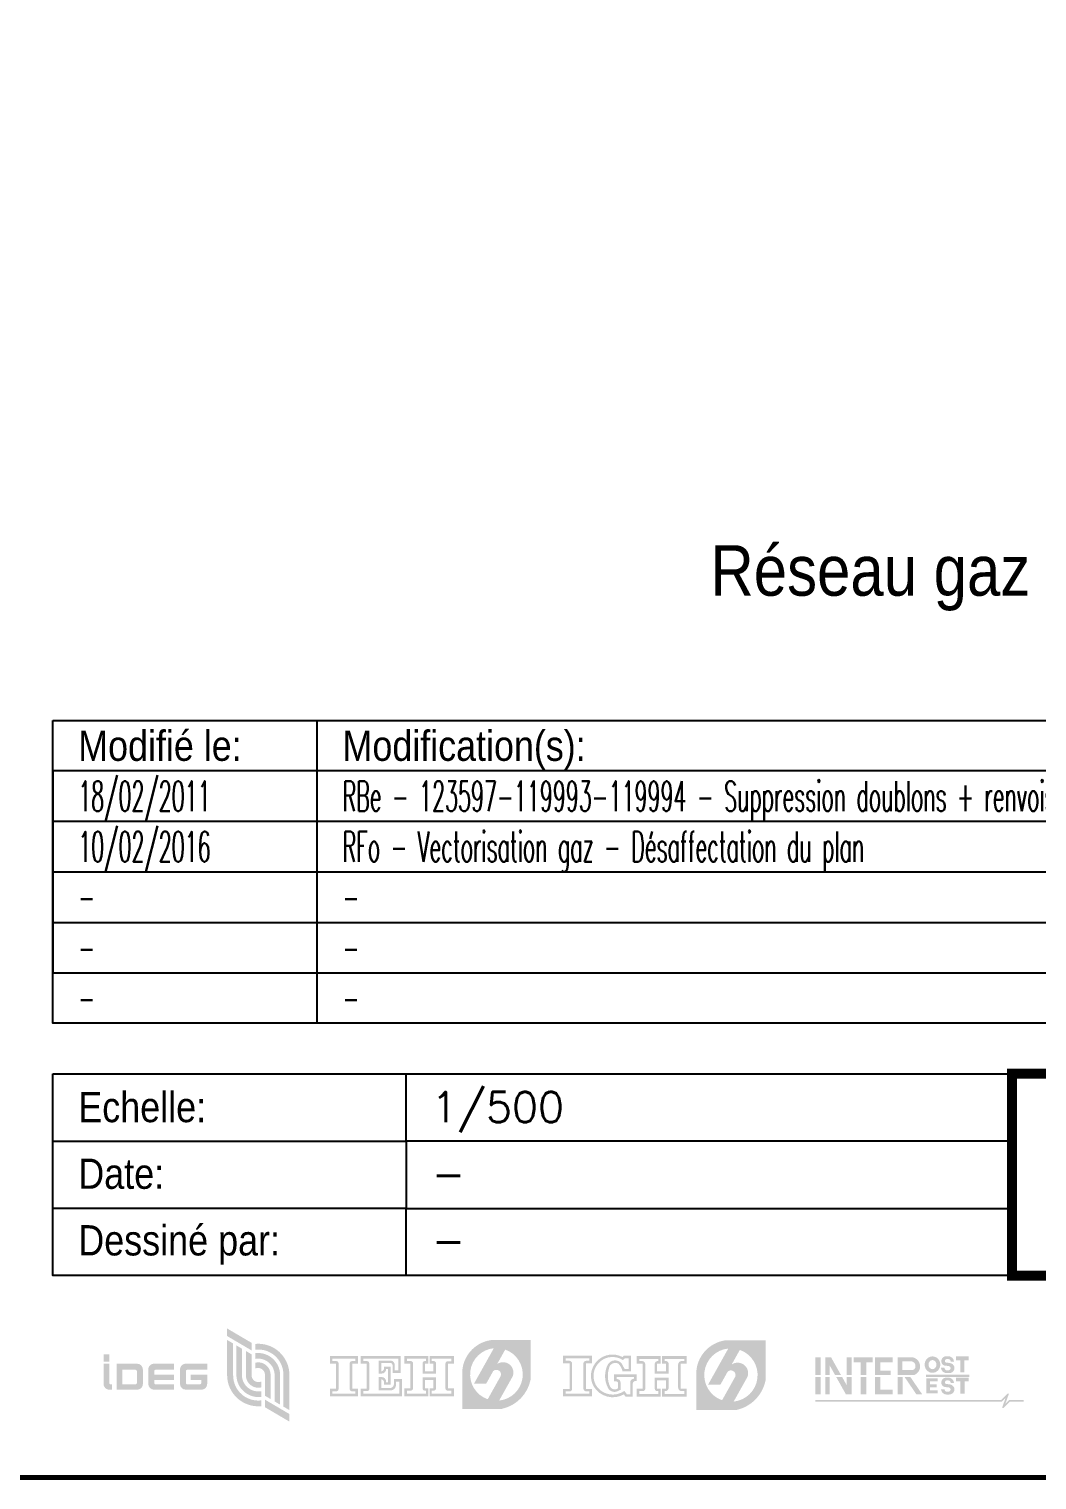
# Model space of a CAD drawing. Header units: millimetres. Extents: x 11 to 989, y -291 to -4.
# Drawn here: x 791.3 to 891.1, y -291.1 to -147.4 of the extents above; entities that cross this region are included whole.
import ezdxf
from ezdxf.enums import TextEntityAlignment as Align

# ---------------------------------------------------------------- set-up
doc = ezdxf.new("R2010")
doc.units = ezdxf.units.MM
doc.layers.add('CARTOUCHE', color=7, linetype='CONTINUOUS')
doc.styles.add('CARTOUCHE', font='ARIAL.TTF', dxfattribs={"width": 0.85})
doc.styles.add('ROMANS', font='romans')

# ---------------------------------------------------------------- blocks, each defined once
blk = doc.blocks.new('ORES A3')
at = {"layer": 'CARTOUCHE', "true_color": 0x0e1b8d}
h = blk.add_hatch(color=166, dxfattribs=at)
h.paths.add_polyline_path([(-189.429749569279, 11.27184112328189), (-189.9933682684925, 11.27184112328189), (-189.9933682684925, 9.272654371359181, 0.4142135623730951), (-189.4156180362631, 8.694904139129903), (-189.1680621823114, 8.694904139129903), (-189.1680621823114, 9.218797225374999), (-189.2853120112215, 9.218797225374999, -0.4142135623730951), (-189.429749569279, 9.36323478343229)])
h.paths.add_polyline_path([(-189.429749569279, 12.19280746739332), (-189.9933682684925, 12.19280746739332), (-189.9933682684925, 11.48688273318243), (-189.429749569279, 11.48688273318243)])
h.paths.add_polyline_path([(-186.6725754561751, 11.27184112328189), (-188.6957997902296, 11.27184112328189), (-188.6957997902296, 8.694904139129903), (-186.6725754561751, 8.694904139129903, 0.4142135623730951), (-186.0948252239457, 9.272654371359181), (-186.0948252239457, 10.69409089105255, 0.4142135623730951)])
h.paths.add_polyline_path([(-186.8345612559356, 10.66968626050834, -0.4142135623730951), (-186.6901236978781, 10.52524870245105), (-186.6901236978781, 9.36323478343229, -0.4142135623730951), (-186.8345612559356, 9.218797225374999), (-188.1218263051851, 9.218797225374999), (-188.1218263051851, 10.66968626050834)], flags=16)
h.paths.add_polyline_path([(-183.0207396986541, 11.27184112328189), (-184.9820443612614, 11.27184112328189, 0.4142135623730951), (-185.5597945934906, 10.69409089105255), (-185.5597945934906, 9.272654371359181, 0.4142135623730951), (-184.9820443612614, 8.694904139129903), (-183.0207396986541, 8.694904139129903), (-183.0207396986541, 9.218797225374999), (-184.8307862596805, 9.218797225374999, -0.4142135623730951), (-184.9752238177377, 9.36323478343229), (-184.9752238177377, 9.644881752320202), (-183.0207396986541, 9.644881752320202), (-183.0207396986541, 10.18958424106472), (-184.9752238177377, 10.18958424106472), (-184.9752238177377, 10.52524870245105, -0.4142135623730951), (-184.8307862596805, 10.66968626050834), (-183.0207396986541, 10.66968626050834)])
h.paths.add_polyline_path([(-179.7249431048883, 11.27184112328189), (-181.8386028774496, 11.27184112328189, 0.4142135623730951), (-182.4163531096788, 10.69409089105255), (-182.4163531096788, 9.272654371359181, 0.4142135623730951), (-181.8386028774496, 8.694904139129903), (-180.3026933371175, 8.694904139129903, 0.4142135623730951), (-179.7249431048883, 9.272654371359181), (-179.7249431048883, 10.18958424106472), (-181.364712363272, 10.18958424106472), (-181.364712363272, 9.644881752320202), (-180.3095132683995, 9.644881752320202), (-180.3095132683995, 9.36323478343229, -0.4142135623730951), (-180.4539508264568, 9.218797225374999), (-181.6922996475366, 9.218797225374999, -0.4142135623730951), (-181.8367372055941, 9.36323478343229), (-181.8367372055941, 10.52524870245105, -0.4142135623730951), (-181.6922996475366, 10.66968626050834), (-179.7249431048883, 10.66968626050834)])
h.paths.add_polyline_path([(-177.7504625612955, 14.76232031420273), (-177.7504625612955, 14.01060340373834), (-175.3310892763127, 12.58728405201668), (-175.3310892763127, 13.33900096248107)])
h.paths.add_polyline_path([(-176.2835983038256, 12.7601415719185), (-176.829703161234, 13.08141552184725), (-176.829703161234, 10.12713036159516, 0.4436761620815283), (-174.3693213183371, 7.973056102537043), (-174.3693213183371, 8.54645023492617, -0.4608757387949594), (-176.2835983038256, 10.12713036159516)], flags=17)
h.paths.add_polyline_path([(-175.3310892763127, 12.19977970466817), (-175.8898944744949, 12.52852527582587), (-175.8898944744949, 10.11065413080024, 0.4832001750018559), (-174.3693213183371, 8.921060773139743), (-174.3693213183371, 9.494454905528869, -0.5314075528993337), (-175.3310892763127, 10.12713036159516)], flags=16)
h.paths.add_polyline_path([(-177.1535563407917, 13.27193862154519), (-177.7504625612955, 13.62309905638978), (-177.7504625612955, 10.12713036159516, 0.4410689930411325), (-174.3693213183371, 7.061500642952296), (-174.3693213183371, 7.634894775341422, -0.4521542330289028), (-177.1535563407917, 10.12713036159516)])
h.paths.add_polyline_path([(-174.9601002244142, 11.37344905622257), (-174.9601002244142, 10.80005492383344, -0.5314075528993337), (-173.9983322664386, 10.16737946776715), (-173.9983322664386, 8.094730124694138), (-173.4395270682564, 7.765984553536441), (-173.4395270682564, 10.18385569856218, 0.4832001750018337)], flags=16)
h.paths.add_polyline_path([(-174.9601002244142, 12.32145372682527), (-174.9601002244142, 11.74805959443614, -0.4608757387949594), (-173.0458232389258, 10.16737946776715), (-173.0458232389258, 7.534368257443759), (-172.4997183815174, 7.213094307515064), (-172.4997183815174, 10.16737946776715, 0.4436761620815283)], flags=17)
h.paths.add_polyline_path([(-174.9601002244142, 13.23300918641002), (-174.9601002244142, 12.65961505402089, -0.4521542330289061), (-172.1758652019596, 10.16737946776709), (-172.1758652019596, 7.022571207817123), (-171.578958981456, 6.671410772972479), (-171.578958981456, 10.16737946776715, 0.4410689930411325)])
h.paths.add_polyline_path([(-173.9983322664386, 7.707225777345627), (-173.9983322664386, 6.955508866881246), (-171.578958981456, 5.532189515159587), (-171.578958981456, 6.283906425623968)])
at = {"layer": 'CARTOUCHE', "true_color": 0xe5073a}
h = blk.add_hatch(color=242, dxfattribs=at)
h.paths.add_polyline_path([(-164.7737365345811, 12.01939719894295), (-167.5693017633175, 12.01939719894295), (-167.5693017633175, 11.26667080728697), (-166.949099407065, 11.26667080728697), (-166.949099407065, 8.787292053443593), (-167.5693017633175, 8.787292053443593), (-167.5693017633175, 8.053556070603122), (-164.7737365345811, 8.053556070603122), (-164.7737365345811, 8.787292053443593), (-165.340840795586, 8.787292053443593), (-165.340840795586, 11.26667080728697), (-164.7737365345811, 11.26667080728697)])
h.paths.add_polyline_path([(-167.3338240111377, 11.76174203282449), (-165.0395496895101, 11.76174203282449), (-165.0395496895101, 11.5294762376609), (-165.3839277965164, 11.5294762376609, 0.4142135623730951), (-165.607474545737, 11.30592948844054), (-165.607474545737, 8.761205537224328, 0.4142135623730951), (-165.3839277965164, 8.53765878800391), (-165.0395496895101, 8.53765878800391), (-165.0395496895101, 8.312354852254316), (-167.3338240111377, 8.312354852254316), (-167.3338240111377, 8.53765878800391), (-166.930430325611, 8.53765878800391, 0.4142135623730951), (-166.7068835763905, 8.761205537224328), (-166.7068835763905, 11.30592948844054, 0.4142135623730947), (-166.930430325611, 11.5294762376609), (-167.3338240111377, 11.5294762376609)], flags=16)
h.paths.add_polyline_path([(-160.5566408364214, 12.01939719894295), (-164.5115629942552, 12.01939719894295), (-164.5115629942552, 11.26667080728697), (-163.9123673956392, 11.26667080728697), (-163.9123673956392, 8.810042075278261), (-164.5115629942552, 8.810042075278261), (-164.5115629942552, 8.053556070603122), (-160.4407436059844, 8.053556070603122), (-160.4407436059844, 9.743927982800074), (-161.2340819898025, 9.743927982800074), (-161.2340819898025, 9.30802615766379, -0.4924880064547789), (-161.6811754882433, 8.86093265922301), (-162.4874199019505, 8.86093265922301), (-162.4874199019505, 9.71971848386164), (-162.4262437985014, 9.71971848386164, -0.290443072263445), (-162.2026970492814, 9.433202114202459), (-162.2026970492814, 9.188023908028924), (-161.5411362138209, 9.188023908028924), (-161.5411362138209, 10.98112580186199), (-162.2026970492814, 10.98112580186199), (-162.2026970492814, 10.7519562728703, -0.264199979156587), (-162.4262437985014, 10.52840952364994), (-162.4874199019505, 10.52840952364994), (-162.4874199019505, 11.3431646139897), (-161.583233819397, 11.3431646139897, -0.4142135623730951), (-161.3596870701765, 11.11961786476934), (-161.3596870701765, 10.36035150330071), (-160.5566408364214, 10.36035150330071)])
h.paths.add_polyline_path([(-160.7971694306027, 11.76174203282449), (-160.7971694306027, 10.59816454049172), (-161.1453079898786, 10.59816454049172), (-161.1453079898786, 11.13767387707645, 0.4142135623730951), (-161.5924014883192, 11.58476737551717), (-162.7412624108808, 11.58476737551717), (-162.7412624108808, 10.28845305229555), (-162.4450255079767, 10.28845305229555, 0.4142135623730955), (-161.997932009536, 10.73554655073633), (-161.997932009536, 10.74325438558668), (-161.8063192350057, 10.74325438558668), (-161.8063192350057, 9.430770899605648), (-161.997932009536, 9.430770899605648), (-161.997932009536, 9.506537070757474, 0.4142135623730945), (-162.4450255079767, 9.953630569198253), (-162.7412624108808, 9.953630569198253), (-162.7412624108808, 8.62374827259066), (-161.5065799883293, 8.62374827259066, 0.3549424202628033), (-161.0107701714508, 9.15198037959874), (-161.0107701714508, 9.480378987249196), (-160.7043716655544, 9.480378987249196), (-160.7043716655544, 8.312354852254316), (-164.2531295109036, 8.312354852254316), (-164.2531295109036, 8.567992560128005), (-163.8925280658032, 8.567992560128005, 0.5348158056317921), (-163.6689813165829, 8.791539309348366), (-163.6689813165829, 11.30592948844054, 0.4142135623730947), (-163.8925280658032, 11.5294762376609), (-164.2473540745575, 11.5294762376609), (-164.2473540745575, 11.76174203282449)], flags=16)
h.paths.add_polyline_path([(-157.8143785905804, 12.01939719894295), (-160.1911360657716, 12.01939719894295), (-160.1911360657716, 11.26667080728697), (-159.5884464245553, 11.26667080728697), (-159.5884464245553, 8.835663344420823), (-160.1911360657716, 8.835663344420823), (-160.1911360657716, 8.053556070603122), (-157.8143785905804, 8.053556070603122), (-157.8143785905804, 8.835663344420823), (-158.1360238105333, 8.835663344420823), (-158.1360238105333, 9.652271553035519), (-157.3177205063978, 9.652271553035519), (-157.3177205063978, 8.835663344420823), (-157.6961266502569, 8.835663344420823), (-157.6961266502569, 8.053556070603122), (-155.2741213831061, 8.053556070603122), (-155.2741213831061, 8.835663344420823), (-155.8844428864115, 8.835663344420823), (-155.8844428864115, 11.26667080728697), (-155.2741213831061, 11.26667080728697), (-155.2741213831061, 12.01939719894295), (-157.6961266502569, 12.01939719894295), (-157.6961266502569, 11.26667080728697), (-157.3177205063978, 11.26667080728697), (-157.3177205063978, 10.52840952364994), (-158.1360238105333, 10.52840952364994), (-158.1360238105333, 11.26667080728697), (-157.8143785905804, 11.26667080728697)])
h.paths.add_polyline_path([(-159.552114152091, 11.5294762376609), (-159.9329153976503, 11.5294762376609), (-159.9329153976503, 11.76174203282449), (-158.0366921936966, 11.76174203282449), (-158.0366921936966, 11.5294762376609), (-158.1679012188924, 11.5294762376609, 0.4142135623730955), (-158.3914479681127, 11.30592948844054), (-158.3914479681127, 10.28845305229555), (-157.0528362103516, 10.28845305229555), (-157.0528362103516, 11.30592948844054, 0.4142135623730947), (-157.2763829595722, 11.5294762376609), (-157.4738130471408, 11.5294762376609), (-157.4738130471408, 11.76174203282449), (-155.5397463564075, 11.76174203282449), (-155.5397463564075, 11.51263894837689), (-155.8990703358293, 11.51263894837683, 0.414213562373095), (-156.1226170850498, 11.28909219915647), (-156.1226170850498, 8.826666018438914, 0.4142135623730953), (-155.8990703358293, 8.603119269218553), (-155.5397463564075, 8.603119269218553), (-155.5397463564075, 8.312354852254316), (-157.4738130471408, 8.312354852254316), (-157.4738130471408, 8.603119269218553), (-157.2763829595722, 8.603119269218553, 0.4142135623730951), (-157.0528362103516, 8.826666018438914), (-157.0528362103516, 9.915774548530521), (-158.3914479681127, 9.915774548530521), (-158.3914479681127, 8.826666018438914, 0.4142135623730951), (-158.1679012188924, 8.603119269218553), (-158.0366921936966, 8.603119269218553), (-158.0366921936966, 8.312354852254316), (-159.9329153976503, 8.312354852254316), (-159.9329153976503, 8.603119269218553), (-159.552114152091, 8.603119269218553, 0.4142135623730951), (-159.3285674028707, 8.826666018438914), (-159.3285674028707, 11.30592948844054, 0.4142135623730958)], flags=16)
h.paths.add_polyline_path([(-147.6769776444498, 9.722656978461316), (-147.6769776444498, 13.6062917656019), (-151.6115701664469, 13.6062917656019, 0.3783235790519529), (-154.4618773403254, 10.25309052729625), (-154.4618773403254, 6.793599530946324), (-150.5411941878417, 6.793599530946324, 0.299779384010757)])
h.paths.add_polyline_path([(-151.3276291757422, 12.80520921242106), (-153.3011176549803, 9.275723202143922), (-152.095611618561, 9.275723202143922), (-151.3905472390218, 10.53669578450706, -0.7924688212692889), (-150.6422969598634, 10.05864309144238), (-151.9343093070013, 7.74794325594678, -0.8025236316441812)], flags=16)
h.paths.add_polyline_path([(-150.803511998068, 7.61433038165643), (-149.4514205679691, 10.03247866950062, 0.732165197795307), (-150.9967884106368, 11.24091386879212), (-150.1987883656668, 12.66809726740507, -0.7998492013964074)], flags=16)
h = blk.add_hatch(color=242, dxfattribs=at)
h.paths.add_polyline_path([(-141.6187717261862, 8.767402047120527), (-142.1994398909151, 8.767402047120527), (-142.1994398909151, 11.29829162892884), (-141.6187717261862, 11.29829162892884), (-141.6187717261862, 12.06768272745694), (-144.4666942440642, 12.06768272745694), (-144.4666942440642, 11.29829162892884), (-143.8131599590095, 11.29829162892884), (-143.8131599590095, 8.767402047120527), (-144.4666942440642, 8.767402047120527), (-144.4666942440642, 8.052003876871481), (-141.6187717261862, 8.052003876871481)])
h.paths.add_polyline_path([(-144.2047735096178, 8.531186094218242), (-143.8052489710087, 8.531186094218242, 0.4003446832149863), (-143.570089530175, 8.776222020631394), (-143.570089530175, 11.2536590433902, 0.465413494592955), (-143.884083828319, 11.56150500237652), (-144.2047735096178, 11.56150500237652), (-144.2047735096178, 11.79772095527881), (-141.8685935788269, 11.79772095527881), (-141.8685935788269, 11.56150500237652), (-142.1784246464324, 11.56150500237652, 0.410967803426758), (-142.4560146421165, 11.28204955862594), (-142.4560146421165, 8.810959632634592, 0.3561324274789499), (-142.1934877837762, 8.531186094218242), (-141.8685935788269, 8.531186094218242), (-141.8685935788269, 8.301718540046352), (-144.2047735096178, 8.301718540046352)], flags=16)
h.paths.add_polyline_path([(-137.5658129683582, 9.237285131692602, -0.5198752305824014), (-137.1876963663469, 9.55799628180506), (-137.1876963663469, 10.21814518522712), (-139.4180730210023, 10.21814518522712), (-139.4180730210023, 9.519574101417845), (-139.2477640049603, 9.518596570500051, -0.5152361894547353), (-139.0236943066463, 9.297967161547831), (-139.0195399246318, 8.837159190958573), (-139.2221622755412, 8.73589230440814, -0.3605352607005932), (-139.8306841190454, 9.042178365671873, -0.1774581411187231), (-139.9186561445811, 10.79929364155669, -0.542553284280811), (-138.9758090443058, 11.26396240216633, -0.1275744859340235), (-138.5743780563275, 10.50251712232495), (-137.7452020447708, 10.50251712232495), (-137.7452020447708, 12.05115986231095), (-138.4662992142282, 12.05115986231095), (-138.5888004819319, 11.93352195947142, 0.7384594615966789), (-141.4570944452992, 9.050323116747506, 0.4108104041846906), (-138.4443001573738, 8.230575344471845), (-138.2638215007162, 7.987728630741913), (-137.5658129683582, 7.987728630741913)])
h.paths.add_polyline_path([(-141.2543010229258, 9.2214967861363, -0.7647965631680101), (-138.5420316914403, 11.62831948967096), (-138.3670331358533, 11.796370510408), (-137.9841711827344, 11.796370510408), (-137.9841711827344, 10.75332591363878), (-138.3757116503655, 10.75332591363878), (-138.6324715658477, 11.24641713931021, 0.5343232884163588), (-140.0142718200925, 11.2202355328406, 0.2456526082911849), (-140.0377440047371, 8.912495489045511, 0.400296985119703), (-139.1258873849924, 8.520710582413187), (-138.7726056403205, 8.683352865298843), (-138.7726056403205, 9.403681039125502, 0.4142135623730953), (-139.1205236013923, 9.751599000197302), (-139.1671554261404, 9.751599000197302), (-139.1671554261404, 9.967336393913172), (-137.4386139612086, 9.967336393913172), (-137.4386139612086, 9.778545731239603), (-137.4648292915974, 9.778545731239603, 0.4142135623730951), (-137.8127472526692, 9.43062777016786), (-137.8127472526692, 8.230575344471845), (-138.1404303710531, 8.230575344471845), (-138.3992116618454, 8.578783754304766, -0.4479451087738885)], flags=16)
h.paths.add_polyline_path([(-134.7880784175443, 8.788448711302124), (-135.1473019460771, 8.788448711302124), (-135.1473019460771, 9.638155892624923), (-134.2639641191608, 9.638155892624923), (-134.2639641191608, 8.788448711302124), (-134.670300138939, 8.788448711302124), (-134.670300138939, 7.999166286697061), (-132.2268834711265, 7.999166286697061), (-132.2268834711265, 8.788448711302124), (-132.8211798375585, 8.788448711302124), (-132.8211798375585, 11.26089999106438), (-132.2268834711265, 11.26089999106438), (-132.2268834711265, 12.03116333160523), (-134.670300138939, 12.03116333160523), (-134.670300138939, 11.26089999106438), (-134.2639641191608, 11.26089999106438), (-134.2639641191608, 10.51333598378199), (-135.1473019460771, 10.51333598378199), (-135.1473019460771, 11.26089999106438), (-134.7880784175443, 11.26089999106438), (-134.7880784175443, 12.03116333160523), (-137.1739295377681, 12.03116333160523), (-137.1739295377681, 11.26089999106438), (-136.5900877024337, 11.26089999106438), (-136.5900877024337, 8.788448711302124), (-137.1739295377681, 8.788448711302124), (-137.1739295377681, 7.999166286697061), (-134.7880784175443, 7.999166286697061)])
h.paths.add_polyline_path([(-136.9257549853439, 8.253293805844578), (-136.9257549853439, 8.549178954949298), (-136.5801359849702, 8.549178954949298, 0.4142135623730951), (-136.3191975141665, 8.810117425753106), (-136.3191975141665, 11.18875492330005, 0.4142135623730951), (-136.6671154752382, 11.5366728843718), (-136.9257549853439, 11.5366728843718), (-136.9257549853439, 11.74588089626599), (-135.0439865799381, 11.74588089626599), (-135.0439865799381, 11.5366728843718), (-135.0948685424044, 11.5366728843718, 0.4379599218760551), (-135.3887471960049, 11.19344947795855), (-135.3887471960049, 10.26960363835929), (-134.0067331024304, 10.26960363835929), (-134.0055665007546, 11.20829385107322, 0.4720260590879022), (-134.3286881226597, 11.5366728843718), (-134.4170760288232, 11.5366728843718), (-134.4170760288232, 11.74588089626599), (-132.4678450017425, 11.74588089626599), (-132.4678450017425, 11.5366728843718), (-132.7205958191314, 11.5366728843718, 0.4142135623730951), (-133.0685137802031, 11.18875492330005), (-133.0685137802031, 8.897096916021042, 0.4142135623730951), (-132.7205958191314, 8.549178954949298), (-132.4678450017425, 8.549178954949298), (-132.4678450017425, 8.253293805844578), (-134.4170760288232, 8.253293805844578), (-134.4170760288232, 8.549178954949298), (-134.3527707521537, 8.549178954949298, 0.4142135623730953), (-134.0048527910817, 8.897096916021042), (-134.0048527910817, 9.89250816711575), (-135.3887471960049, 9.89250816711575), (-135.3887471960049, 8.810117425753106, 0.4142135623730953), (-135.127808725201, 8.549178954949298), (-135.0439865799381, 8.549178954949298), (-135.0439865799381, 8.253293805844578)], flags=16)
h.paths.add_polyline_path([(-124.401330077108, 9.651803045237273), (-124.401330077108, 13.58762309598774), (-128.3887925931215, 13.58762309598774, 0.3783235790519529), (-131.2773999778567, 10.18936414753449), (-131.2773999778567, 6.683387201939695), (-127.3040337346454, 6.683387201939695, 0.299779384010757)])
h.paths.add_polyline_path([(-128.1010362242307, 12.77577621853277), (-130.1010429066894, 9.198863720455165), (-128.8793382177855, 9.198863720455165), (-128.1647997315074, 10.47678027160583, -0.7924688212692889), (-127.4064950470809, 9.992303878277255), (-128.7158684512226, 7.650554655635915, -0.8025236316441815)], flags=16)
h.paths.add_polyline_path([(-127.5698763675771, 7.51514639546383), (-126.199616584486, 9.96578787918395, 0.7321651977953075), (-127.7657498782489, 11.19046109077237), (-126.9570269293524, 12.6368218698442, -0.799849201396408)], flags=16)
at = {"layer": 'CARTOUCHE', "true_color": 0x0e1b8d}
h = blk.add_hatch(color=166, dxfattribs=at)
edge = h.paths.add_edge_path()
edge.add_ellipse((-107.8741152187993, 11.18000679462881), major_axis=(0, 0.8121659834576854), ratio=0.953508904984124, start_angle=0, end_angle=360, ccw=False)
edge = h.paths.add_edge_path(flags=16)
edge.add_ellipse((-107.8741152187993, 11.18000679462881), major_axis=(0, 0.4525577883063174), ratio=0.8720538325185828, start_angle=0, end_angle=360)
h.paths.add_polyline_path([(-106.1956744446529, 12.00227059726217), (-106.5462609036115, 12.00227059726217, 0.3675437250064505), (-106.9862586866896, 11.62831695326344), (-106.9862586866896, 11.40723745876113, 0.3740215265167949), (-106.5169427337976, 11.06474674716708), (-106.2651782930441, 11.04439226039028, -0.3121030398257033), (-106.0780279655482, 10.83101960311785, -0.4032395724199198), (-106.2874386983547, 10.61464391351467), (-106.445084980355, 10.61464391351467, -0.4225189740084885), (-106.6874366785371, 10.86394633230367), (-107.019199700839, 10.86394633230367), (-107.019199700839, 10.78580777330052, 0.3410835080403992), (-106.4874527350605, 10.33424111123645), (-106.212160022729, 10.33424111123645, 0.3506623323824017), (-105.7062802113521, 10.73876956615612), (-105.7062802113521, 10.96220097892331, 0.2989918984381972), (-106.1698072902511, 11.34085842782116), (-106.5109820308815, 11.38554471670074, -0.2639176798787722), (-106.6356872987324, 11.47962109935895), (-106.6356872987324, 11.58780892834528, -0.269339217368424), (-106.4968644533888, 11.72657159988307), (-106.2968654876843, 11.72657159988307, -0.4406943976462597), (-106.0780279655482, 11.48720239509129), (-105.7462649432466, 11.48720239509129, 0.3442733425790227)])
h.paths.add_polyline_path([(-104.2895980490273, 11.98408368613298), (-105.5379240564328, 11.98408368613298), (-105.5379240564328, 11.61846869881839), (-105.116753611889, 11.61846869881839), (-105.116753611889, 10.41024685652343), (-104.7031499317472, 10.41024685652343), (-104.7031499317472, 11.61846869881839), (-104.2895980490273, 11.61846869881839)])
h.paths.add_polyline_path([(-104.2379274871446, 10.17581084109548), (-108.499182799603, 10.17581084109548), (-108.499182799603, 9.946565202099293), (-104.2379274871446, 9.946565202099293)])
h.paths.add_polyline_path([(-104.2857947916384, 9.883467141404822), (-105.5341207990441, 9.883467141404822), (-105.5341207990441, 9.517852154090292), (-105.1129503545001, 9.517852154090292), (-105.1129503545001, 8.309630311795274), (-104.6993466743584, 8.309630311795274), (-104.6993466743584, 9.517852154090292), (-104.2857947916384, 9.517852154090292)])
h.paths.add_polyline_path([(-106.1956744446529, 9.884253381013082), (-106.5462609036115, 9.884253381013082, 0.3675437250064505), (-106.9862586866896, 9.51029973701435), (-106.9862586866896, 9.289220242512044, 0.3740215265167949), (-106.5169427337976, 8.946729530917992), (-106.2651782930441, 8.926375044141196, -0.3121030398257033), (-106.0780279655482, 8.713002386868766, -0.4032395724199198), (-106.2874386983547, 8.496626697265583), (-106.445084980355, 8.496626697265583, -0.4225189740084885), (-106.6874366785371, 8.745929116054526), (-107.019199700839, 8.745929116054526), (-107.019199700839, 8.667790557051433, 0.3410835080403992), (-106.4874527350605, 8.216223894987365), (-106.212160022729, 8.216223894987365, 0.3506623323824017), (-105.7062802113521, 8.620752349907036), (-105.7062802113521, 8.84418376267422, 0.2989918984381972), (-106.1698072902511, 9.222841211572074), (-106.5109820308815, 9.26752750045165, -0.2639176798787722), (-106.6356872987324, 9.361603883109865), (-106.6356872987324, 9.469791712096196, -0.269339217368424), (-106.4968644533888, 9.608554383633987), (-106.2968654876843, 9.608554383633987, -0.4406943976462597), (-106.0780279655482, 9.369185178842201), (-105.7462649432466, 9.369185178842201, 0.3442733425790227)])
h.paths.add_polyline_path([(-107.3586675652273, 9.83376580339933), (-108.4884313716905, 9.83376580339933), (-108.4884313716905, 8.319088688563568), (-107.3586675652273, 8.319088688563568), (-107.3586675652273, 8.626638313518754), (-108.132121248864, 8.626638313518754), (-108.132121248864, 8.935105507963215), (-107.451093187138, 8.935105507963215), (-107.451093187138, 9.240519377564738), (-108.132121248864, 9.240519377564738), (-108.132121248864, 9.533166129179904), (-107.3586675652273, 9.533166129179904)])
h.paths.add_polyline_path([(-100.6351748823627, 7.876827329280957), (-100.9569759991489, 6.964000966868866, 0.6648238827104829), (-100.855400691453, 6.874204764413946), (-100.2098672415934, 7.517103631884538), (-98.83433080806503, 7.517103631884538), (-98.83433080806503, 7.671334813596616), (-100.2837850382598, 7.671334813596616), (-100.6489410586339, 7.307669085663122), (-100.3321795418633, 8.206200035441839), (-100.3331502891717, 8.286091859307874, 0.6379345697711025), (-100.4114194076194, 8.314969806838917), (-101.0591445974217, 7.671334813596616), (-119.4672887042045, 7.671334813596616), (-119.4672887042045, 7.517103631884538), (-100.996372717864, 7.517103631884538)])
h.paths.add_polyline_path([(-110.0579958767987, 9.946565202099293), (-110.6327512763958, 9.946565202099293), (-109.4738430799805, 8.245723905343368), (-108.8990876803837, 8.245723905343368)])
h.paths.add_polyline_path([(-110.8227462469404, 9.946565202099293), (-111.3308519139603, 9.946565202099293), (-111.3308519139603, 8.245723905343368), (-110.8227462469404, 8.245723905343368)])
h.paths.add_polyline_path([(-109.8894516910193, 11.90893895005752), (-111.3308519139603, 11.90893895005752), (-111.3308519139603, 10.14190578268853), (-109.6936171502246, 10.14645905550708, 0.7796492388881205)])
h.paths.add_polyline_path([(-110.8606815177625, 10.63105464621231), (-110.8606815177625, 11.50021060364787), (-110.0135081742158, 11.50021060364787, -0.4556279954426636), (-109.561090618022, 10.98749608823402, -0.3568014100735264), (-109.8699700564289, 10.63105464621231)], flags=16)
h.paths.add_polyline_path([(-112.0100836461684, 10.57196040659602), (-113.0523516351434, 10.57196040659602), (-113.0523516351434, 11.40541342490837), (-111.8211726044419, 11.40541342490837), (-111.8211726044419, 11.90893895005752), (-113.5799998088091, 11.90893895005752), (-113.5799998088091, 10.14190578268853), (-112.0100836461684, 10.14190578268853)])
h.paths.add_polyline_path([(-111.8211726044419, 8.68366842137209), (-113.0523516351434, 8.68366842137209), (-113.0523516351434, 9.946565202099293), (-113.5799998088091, 9.946565202099293), (-113.5799998088091, 8.245723905343368), (-111.8211726044419, 8.245723905343368)])
h.paths.add_polyline_path([(-114.4102571181918, 9.946565202099293), (-114.9769903669278, 9.946565202099293), (-114.9769903669278, 8.245723905343368), (-114.4102571181918, 8.245723905343368)])
h.paths.add_polyline_path([(-114.4102571181918, 11.40541342490837), (-113.8079959256056, 11.40541342490837), (-113.8079959256056, 11.90893895005752), (-115.6674929273847, 11.90893895005752), (-115.6674929273847, 11.40541342490837), (-114.9769903669278, 11.40541342490837), (-114.9769903669278, 10.14190578268853), (-114.4102571181918, 10.14190578268853)])
h.paths.add_polyline_path([(-115.8824606858245, 11.90893895005752), (-116.3788835252885, 11.90893895005752), (-116.3788835252885, 10.14190578268853), (-115.8824606858245, 10.14190578268853)])
h.paths.add_polyline_path([(-115.8824606858245, 9.946565202099293), (-116.3788835252885, 9.946565202099293), (-116.3788835252885, 9.15508562326744), (-116.8224950809479, 9.946565202099293), (-117.4082268999969, 9.946565202099293), (-116.4549327484319, 8.245723905343368), (-115.8824606858245, 8.245723905343368)])
h.paths.add_polyline_path([(-117.9223739589368, 11.90893895005752), (-118.4829620716625, 11.90893895005752), (-118.4829620716625, 10.14190578268853), (-118.0465123447154, 10.14190578268853), (-118.0465123447154, 11.08537659805012), (-117.5177121490876, 10.14190578268853), (-116.9319803300384, 10.14190578268853)])
h.paths.add_polyline_path([(-118.0465123447154, 9.946565202099293), (-118.4829620716625, 9.946565202099293), (-118.4829620716625, 8.245723905343368), (-118.0465123447154, 8.245723905343368)])
h.paths.add_polyline_path([(-118.9584968119013, 9.946565202099293), (-119.4672887042045, 9.946565202099293), (-119.4672887042045, 8.245723905343368), (-118.9584968119013, 8.245723905343368)])
h.paths.add_polyline_path([(-118.9584968119013, 11.90893895005752), (-119.4672887042045, 11.90893895005752), (-119.4672887042045, 10.14190578268853), (-118.9584968119013, 10.14190578268853)])
at = {"layer": 'CARTOUCHE'}
for points, const_width in [([(0, 0), (-200, 0), (-200, 287), (0, 287), (0, 0)], 0.5), ([(-100, 39.99505616468377), (-5, 39.99505616468377), (-5, 19.99505616468377), (-100, 19.99505616468377)], 1)]:
    blk.add_lwpolyline(points, close=True, dxfattribs=dict(at, const_width=const_width))
for points in [[(-195, 74.99505616468377), (-5, 74.99505616468377), (-5, 44.99505616468375), (-195, 44.99505616468375)], [(-168.8165725322044, 74.99505616468377), (-32.34908913445406, 74.99505616468377), (-32.34908913445406, 44.99505616468377), (-168.8165725322044, 44.99505616468377)], [(-5, 69.99505616468377), (-195, 69.99505616468377), (-195, 49.9950561646838), (-5, 49.9950561646838)], [(-5, 64.99505616468377), (-195, 64.99505616468377), (-195, 59.99505616468377), (-5, 59.99505616468377)], [(-195, 39.99505616468377), (-100, 39.99505616468377), (-100, 19.99505616468377), (-195, 19.99505616468377)], [(-160.0004577968805, 39.99505616468377), (-100, 39.99505616468377), (-100, 33.31505616468377), (-160.0004577968805, 33.31505616468377)], [(-195, 33.31505616468377), (-160.0004577968805, 33.31505616468377), (-160.0004577968805, 26.65505616468374), (-195, 26.65505616468374)], [(-160.0004577968805, 26.65505616468374), (-100, 26.65505616468374), (-100, 19.99505616468377), (-160.0004577968805, 19.99505616468377)]]:
    blk.add_lwpolyline(points, close=True, dxfattribs=at)
at = {"layer": 'CARTOUCHE', "flags": 128}
blk.add_lwpolyline([(-195, 54.99505616468377), (-5, 54.99505616468377)], dxfattribs=at)
at = {"layer": 'CARTOUCHE', "color": 7, "style": 'CARTOUCHE', "width": 0.85}
for s, p in [('Modifié le:', (-192.5, 70.99505616468377)), ('Modification(s):', (-166.3165725322044, 70.99505616468377))]:
    blk.add_text(s, height=2.992211956466649, dxfattribs=at).set_placement(p)
at = {"layer": 'CARTOUCHE', "color": 7, "linetype": 'Continuous', "style": 'CARTOUCHE', "width": 0.85}
for s, p in [('Echelle:', (-192.5, 35.19505616468373)), ('Date:', (-192.5, 28.59505616468374)), ('Dessiné par:', (-192.5, 21.99505616468377))]:
    blk.add_text(s, height=3, dxfattribs=at).set_placement(p)
at = {"layer": 'CARTOUCHE', "color": 7, "linetype": 'Continuous', "width": 0.85}
for tag, height, style, p in [('COM', 10, 'CARTOUCHE', (-100, 190.1481465590236)), ('LOC', 8, 'CARTOUCHE', (-100, 175.7947995897491)), ('RUE(1)', 3, 'ROMANS', (-100, 163.0245393707651)), ('RUE(2)', 3, 'ROMANS', (-100, 152.9288520732047)), ('RES', 5, 'CARTOUCHE', (-100.0000000000002, 87.35724911236355))]:
    blk.add_attdef(tag, text='', height=height, dxfattribs=dict(at, style=style)).set_placement(p, align=Align.CENTER)
at = {"layer": 'CARTOUCHE', "color": 7, "linetype": 'Continuous', "style": 'ROMANS'}
blk.add_attdef('OBJ1', text='', height=1.5, dxfattribs=at).set_placement((-100, 81.26095388885346), align=Align.CENTER)
at = {"layer": 'CARTOUCHE', "color": 7, "linetype": 'Continuous', "style": 'ROMANS', "width": 0.5}
for tag, p in [('MD1', (-192.5, 65.99505616468377)), ('MD1-2', (-166.3165725322044, 65.99505616468377)), ('MD2', (-192.5, 60.99505616468377)), ('MD2-2', (-166.3165725322044, 60.99505616468377)), ('MD3', (-192.5, 55.99505616468377)), ('MD3-2', (-166.3165725322044, 55.99505616468377)), ('MD4', (-192.5, 50.99505616468377)), ('MD4-2', (-166.3165725322044, 50.99505616468377)), ('MD5', (-192.5, 45.99505616468377)), ('MD5-2', (-166.3165725322044, 45.99505616468377))]:
    blk.add_attdef(tag, p, '', height=3, dxfattribs=at)
for tag, p in [('MD1-3', (-25.84908913445406, 67.49505616468377)), ('MD2-3', (-25.84908913445406, 62.49505616468377)), ('MD3-3', (-25.84908913445406, 57.49505616468377)), ('MD4-3', (-25.84908913445406, 52.49505616468377)), ('MD5-3', (-25.84908913445406, 47.49505616468377))]:
    blk.add_attdef(tag, text='', height=3, dxfattribs=at).set_placement(p, align=Align.MIDDLE_CENTER)
at = {"layer": 'CARTOUCHE', "color": 7, "linetype": 'Continuous', "style": 'ROMANS'}
for tag, p in [('ECH', (-157.5004577968805, 35.19505616468373)), ('DAT', (-157.5004577968805, 28.59505616468374)), ('DES', (-157.5004577968805, 21.99505616468377))]:
    blk.add_attdef(tag, p, '', height=3, dxfattribs=at)
at = {"layer": 'CARTOUCHE', "color": 7, "linetype": 'Continuous', "style": 'CARTOUCHE', "width": 0.8}
blk.add_attdef('NUM', text='', height=10, dxfattribs=at).set_placement((-52.5, 29.99505616468377), align=Align.MIDDLE)

msp = doc.modelspace()

# ---------------------------------------------------------------- block references
at = {"layer": 'CARTOUCHE'}
ref = msp.add_blockref('ORES A3', (988.6700049791476, -290.8992501639834), dxfattribs=at)
ref.add_attrib('RES', 'Réseau gaz souterrain', dxfattribs={"color": 7, "linetype": 'Continuous', "height": 5, "style": 'CARTOUCHE', "width": 0.85}).set_placement((888.6700049791474, -203.5420010516199), align=Align.CENTER)
ref.add_attrib('DAT', '-', (831.1695471822671, -262.3041939992997), dxfattribs={"color": 7, "linetype": 'Continuous', "height": 3, "style": 'ROMANS'})
ref.add_attrib('ECH', '1/500', (831.1695471822671, -255.7041939992997), dxfattribs={"color": 7, "linetype": 'Continuous', "height": 3, "style": 'ROMANS'})
ref.add_attrib('DES', '-', (831.1695471822671, -268.9041939992997), dxfattribs={"color": 7, "linetype": 'Continuous', "height": 3, "style": 'ROMANS'})
ref.add_attrib('MD1', '18/02/2011', (796.1700049791476, -224.9041939992997), dxfattribs={"color": 7, "linetype": 'Continuous', "height": 3, "style": 'ROMANS', "width": 0.5})
ref.add_attrib('MD1-2', 'RBe - 123597-119993-119994 - Suppression doublons + renvois de plans', (822.3534324469432, -224.9041939992997), dxfattribs={"color": 7, "linetype": 'Continuous', "height": 3, "style": 'ROMANS', "width": 0.5})
ref.add_attrib('MD2', '10/02/2016', (796.1700049791476, -229.9041939992997), dxfattribs={"color": 7, "linetype": 'Continuous', "height": 3, "style": 'ROMANS', "width": 0.5})
ref.add_attrib('MD2-2', 'RFo - Vectorisation gaz - Désaffectation du plan', (822.3534324469432, -229.9041939992997), dxfattribs={"color": 7, "linetype": 'Continuous', "height": 3, "style": 'ROMANS', "width": 0.5})
ref.add_attrib('MD3', '-', (796.1700049791476, -234.9041939992997), dxfattribs={"color": 7, "linetype": 'Continuous', "height": 3, "style": 'ROMANS', "width": 0.5})
ref.add_attrib('MD3-2', '-', (822.3534324469432, -234.9041939992997), dxfattribs={"color": 7, "linetype": 'Continuous', "height": 3, "style": 'ROMANS', "width": 0.5})
ref.add_attrib('MD4', '-', (796.1700049791476, -239.9041939992997), dxfattribs={"color": 7, "linetype": 'Continuous', "height": 3, "style": 'ROMANS', "width": 0.5})
ref.add_attrib('MD4-2', '-', (822.3534324469432, -239.9041939992997), dxfattribs={"color": 7, "linetype": 'Continuous', "height": 3, "style": 'ROMANS', "width": 0.5})
ref.add_attrib('MD5', '-', (796.1700049791476, -244.9041939992997), dxfattribs={"color": 7, "linetype": 'Continuous', "height": 3, "style": 'ROMANS', "width": 0.5})
ref.add_attrib('MD5-2', '-', (822.3534324469432, -244.9041939992997), dxfattribs={"color": 7, "linetype": 'Continuous', "height": 3, "style": 'ROMANS', "width": 0.5})

doc.saveas('drawing.dxf')
